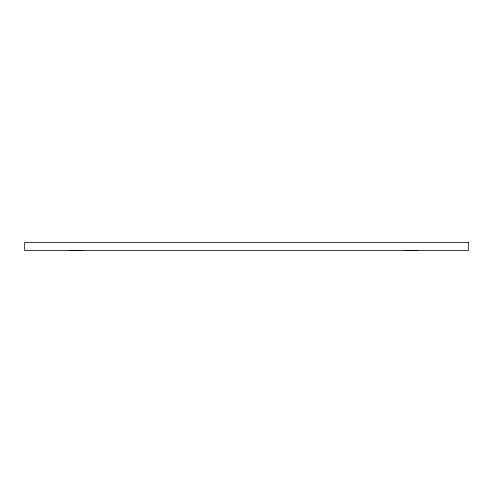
<?xml version="1.0" encoding="UTF-8"?>
<svg xmlns="http://www.w3.org/2000/svg" width="493" height="493" viewBox="0 0 493 493"><rect width="100%" height="100%" fill="white"/><g stroke="black" fill="none" stroke-linecap="round" stroke-linejoin="round"><path stroke-width="0.74" d="M69.692 250.573L83.034 250.573M404.815 250.573L417.781 250.573M468.35 242.427L24.65 242.427L24.65 250.493L468.35 250.493L468.35 242.427"/></g></svg>
